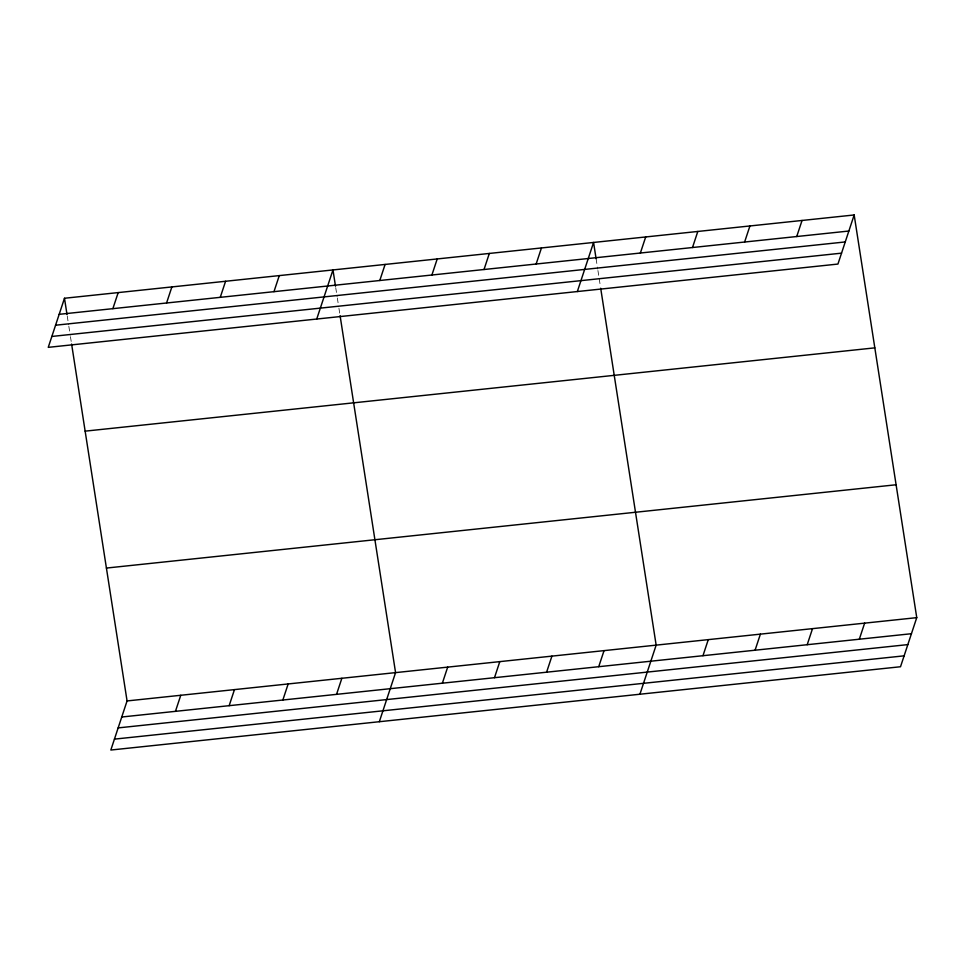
<?xml version="1.0" encoding="UTF-8"?>
<svg xmlns="http://www.w3.org/2000/svg" width="965" height="965" viewBox="0 0 965 965"><rect width="100%" height="100%" fill="white"/><g stroke="black" fill="none" stroke-linecap="round" stroke-linejoin="round"><path stroke-width="0.72" stroke-dasharray="4.83 3.62" d="M596.093 258.704L597.697 269.03M597.926 270.514L600.459 286.75M335.724 287.666L337.111 296.52M337.34 297.992L338.715 306.858M338.944 308.33L339.861 314.24M67.236 315.977L68.612 324.843M68.841 326.315L70.216 335.169M70.445 336.652L71.374 342.551"/><path stroke-width="1.45" d="M64.486 298.257L48.25 347.352L837.934 264.06L854.17 214.966L64.486 298.257L67.007 314.506M112.869 308.655L118.188 292.6M166.571 302.998L171.879 286.931M220.261 297.329L225.581 281.273M71.603 344.035L127.066 700.94L110.83 750.034L900.514 666.743L916.75 617.648L854.17 214.966M273.964 291.671L279.283 275.604M175.449 711.338L180.769 695.283M316.737 319.029L332.973 269.947L335.494 286.183M229.151 705.68L234.471 689.613M379.788 280.513L385.095 264.446M282.854 700.011L288.161 683.956M431.898 275.013L437.217 258.946M336.544 694.354L341.863 678.286M484.02 269.512L489.327 253.457M379.329 721.711L395.566 672.617L340.09 315.712M536.142 264.012L541.449 247.957M442.368 683.184L447.676 667.129M577.335 291.551L593.572 242.456L596.093 258.704M494.49 677.695L499.798 661.628M640.374 253.023L645.694 236.956M546.6 672.195L551.92 656.128M692.496 247.523L697.804 231.467M598.722 666.694L604.042 650.639M744.618 242.034L749.926 225.967M639.916 694.221L656.152 645.139L600.688 288.233M796.728 236.534L802.048 220.466M702.966 655.705L708.274 639.638M755.076 650.205L760.396 634.138M807.198 644.704L812.518 628.649M859.32 639.216L864.628 623.149M59.167 314.325L848.85 231.033M55.572 325.217L845.244 241.938M51.857 336.447L841.54 253.156M85.137 431.15L874.821 347.858M106.415 568.059L896.099 484.768M127.066 700.94L916.75 617.648M121.759 717.007L911.443 633.716M118.152 727.9L907.836 644.608M114.437 739.13L904.121 655.838"/></g></svg>
